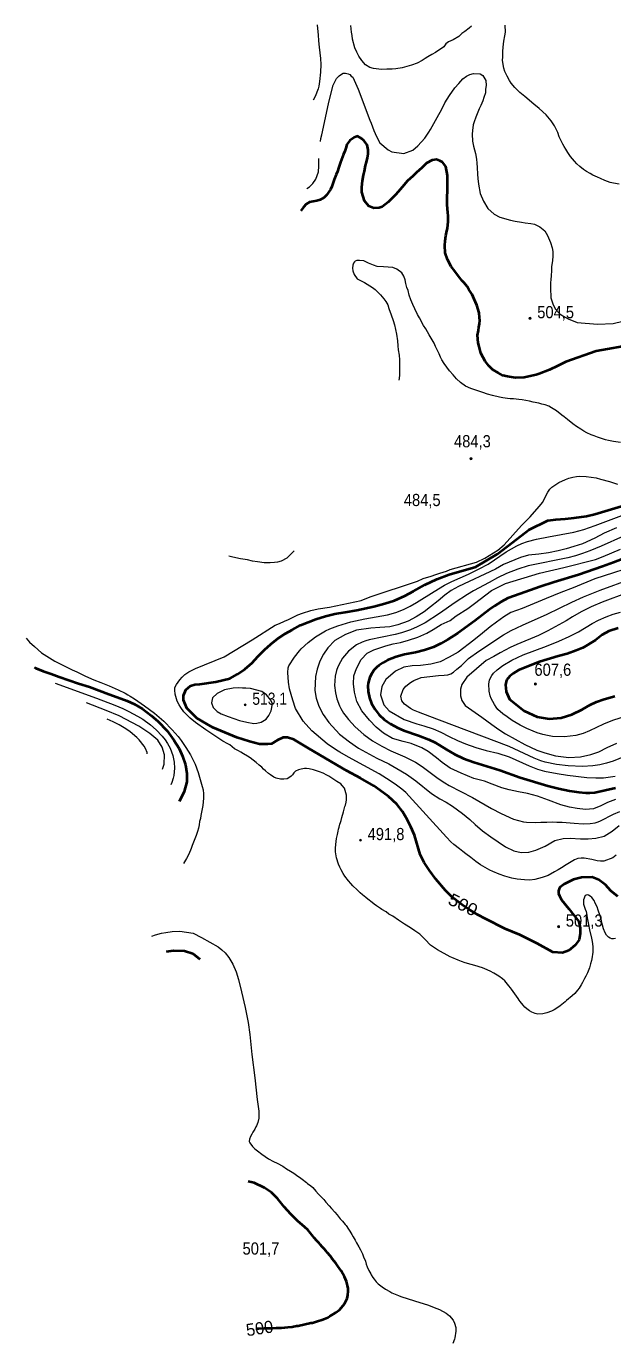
# Model space of a CAD drawing. Header units: metres. Extents: x 547833 to 556102, y 1844799 to 1850994.
# Drawn here: x 549056 to 549873, y 1847679 to 1849510 of the extents above; entities that cross this region are included whole.
import ezdxf
from ezdxf.enums import TextEntityAlignment as Align

# ---------------------------------------------------------------- set-up
doc = ezdxf.new("R2010")
doc.units = ezdxf.units.M
doc.header["$LTSCALE"] = 6.8
for name, color, linetype, lineweight in [('1', 7, 'Continuous', 25), ('2', 7, 'Continuous', 53), ('3', 7, 'Continuous', 25), ('5', 7, 'Continuous', 13)]:
    doc.layers.add(name, color=color, linetype=linetype, lineweight=lineweight)
doc.layers.add('4', color=7, linetype='Continuous')

msp = doc.modelspace()

# ---------------------------------------------------------------- hatches: boundary and pattern name
at = {"layer": '5'}
for points in [[(549757.97, 1849103.99, 1), (549754.97, 1849103.99, 1)], [(549675.69, 1848908.35, 1), (549672.69, 1848908.35, 1)], [(549765.43, 1848594.78, 1), (549762.43, 1848594.78, 1)], [(549361.51, 1848565.75, 1), (549358.51, 1848565.75, 1)], [(549521.96, 1848377.31, 1), (549518.96, 1848377.31, 1)], [(549797.66, 1848256.88, 1), (549794.66, 1848256.88, 1)]]:
    msp.add_hatch(color=256, dxfattribs=at).paths.add_polyline_path(points)

# ---------------------------------------------------------------- linework, layer by layer
at = {"layer": '1'}
for points in [[(549460.6, 1849507.28), (549461.54, 1849498.42), (549462.12, 1849490.09), (549463.18, 1849481.39), (549465.08, 1849465.68), (549465.26, 1849457.16), (549464.97, 1849446.73), (549463.69, 1849433.76), (549462.64, 1849427.23), (549461.83, 1849423.28), (549459.98, 1849418.65), (549457.75, 1849413.53), (549454.83, 1849407.51)], [(549460.11, 1849512.48), (549460.6, 1849507.28)], [(549675.15, 1849510.83), (549671.65, 1849507.99), (549665.8, 1849503.43), (549661.61, 1849500.36), (549657.29, 1849496.14), (549649.43, 1849491.62), (549643.1, 1849488.72), (549639.28, 1849486.12), (549636.64, 1849482.1), (549625.08, 1849474.14), (549619.86, 1849471.37), (549614.15, 1849467.98), (549610.46, 1849465.53), (549606.37, 1849462.9), (549599.26, 1849459.33), (549591.64, 1849456.42), (549584.92, 1849454.32), (549578.72, 1849452.57), (549569.9, 1849451.36), (549564.41, 1849450.83), (549557.01, 1849450.79), (549550.21, 1849450.53), (549546.18, 1849450.9), (549538.56, 1849451.54), (549533.51, 1849453.2), (549527.64, 1849457.04), (549522.21, 1849463.08), (549518.25, 1849468.72), (549515.41, 1849474.49), (549512.82, 1849480.59), (549509.39, 1849492.41), (549508.78, 1849497.46), (549508.16, 1849502.52), (549507.23, 1849511.37)], [(549825.61, 1849315.26), (549821.57, 1849319.19), (549818.32, 1849322.49), (549812.95, 1849329.24), (549808.99, 1849334.89), (549806.16, 1849339.38), (549804.16, 1849342.98), (549802.16, 1849346.59), (549798.97, 1849352.89), (549797.21, 1849356.8), (549794.94, 1849362.65), (549790.69, 1849371.82), (549785.69, 1849379.04), (549778.7, 1849387.3), (549769.09, 1849396.1), (549761.66, 1849402.18), (549749.01, 1849412.6), (549742.33, 1849418.34), (549735.4, 1849425.04), (549730.21, 1849431.39), (549727.8, 1849434.8), (549724.5, 1849440.94), (549721.4, 1849447.68), (549719.85, 1849452.2), (549718.28, 1849462.82), (549718.38, 1849467.82), (549718.46, 1849475.38), (549718.87, 1849481.4), (549720, 1849489.66), (549721.52, 1849497.1), (549722.47, 1849502.2), (549721.99, 1849511.97)], [(549880.58, 1849290.48), (549872.57, 1849291.92), (549867.88, 1849293.06), (549860.58, 1849295.74), (549854.56, 1849298.42), (549850.17, 1849300.59), (549843.99, 1849303.4), (549840.19, 1849305.36), (549834.98, 1849308.43), (549830.96, 1849311.07), (549825.61, 1849315.26)], [(549649.54, 1849025.06), (549644.46, 1849030.57), (549640.53, 1849035.93), (549637.04, 1849041.2), (549633.91, 1849045.94), (549632.03, 1849049.7), (549629.89, 1849054.42), (549624.94, 1849064.64), (549622.84, 1849069.09), (549620.14, 1849073.74), (549616.13, 1849080.94), (549611.58, 1849089.08), (549608.41, 1849094.1), (549602.72, 1849104.66), (549600.05, 1849109.03), (549595.94, 1849117.07), (549593.35, 1849123.17), (549590.41, 1849129.78), (549588.22, 1849136.07), (549586.88, 1849142.45), (549585.21, 1849146.81), (549583.81, 1849152.47), (549582.51, 1849157.3), (549580.71, 1849162.78), (549577.92, 1849166.99), (549571.28, 1849172.45), (549565.61, 1849174.61), (549552.64, 1849175.48), (549543.92, 1849176.13), (549538.43, 1849177.74), (549531.65, 1849180.81), (549525.03, 1849183.72), (549519.06, 1849184.21), (549515.66, 1849184.21), (549513.24, 1849183.4), (549512.11, 1849182.43), (549510.66, 1849180.65), (549509.69, 1849177.91), (549509.37, 1849173.87), (549509.85, 1849170.15), (549511.79, 1849164.82), (549515.69, 1849158.87), (549519.49, 1849156.91), (549526.02, 1849153.57), (549533.37, 1849149.34), (549537.39, 1849146.69), (549540.85, 1849143.98), (549545.32, 1849139.97), (549548.57, 1849136.66), (549553.22, 1849131.25), (549555.85, 1849127.15), (549558.39, 1849122.62), (549560.16, 1849117.43), (549563.18, 1849108.97), (549565.86, 1849101.03), (549567.73, 1849095), (549569.23, 1849088.49), (549570.61, 1849081.82), (549571.89, 1849072.44), (549572.46, 1849065.39), (549573.14, 1849059.78), (549574.31, 1849052.52), (549574.78, 1849046.31), (549574.91, 1849039.35), (549574.99, 1849031.67), (549574.93, 1849025.11), (549574.39, 1849020.21), (549574.06, 1849017.7)], [(549882.47, 1848931.19), (549872.49, 1848932.4), (549865.8, 1848933.58), (549861.39, 1848934.76), (549857.26, 1848935.96), (549850.43, 1848938.27), (549845.51, 1848940.09), (549841.62, 1848941.61), (549835.29, 1848944.54), (549831.17, 1848946.75), (549826.99, 1848949.51), (549821.27, 1848953.23), (549815.84, 1848956.99), (549808.56, 1848962.94), (549804, 1848966.51), (549800.82, 1848969.26), (549793.3, 1848974.89), (549786.48, 1848979.48), (549782.53, 1848981.56), (549777.33, 1848983.35), (549773.07, 1848984.4), (549768.66, 1848985.57), (549760.9, 1848987.33), (549755.49, 1848988.52), (549745.29, 1848990.42), (549740.94, 1848991.03), (549733.32, 1848991.67), (549728.89, 1848991.84), (549724.86, 1848992.21), (549718.48, 1848993.14), (549713.98, 1848993.88), (549704.15, 1848996.24), (549697.04, 1848998.51), (549690.81, 1849000.6), (549682.51, 1849003.3), (549673.89, 1849006.24), (549666.52, 1849009.47), (549659.64, 1849014.61), (549654.34, 1849019.52), (549649.54, 1849025.06)], [(549270.54, 1848561.89), (549268.27, 1848565.61), (549265.63, 1848571), (549262.79, 1848580.77), (549262.02, 1848586.37), (549262.39, 1848589.64), (549264.53, 1848594.22), (549268.95, 1848600.64), (549272.32, 1848604.45), (549275.89, 1848607.75), (549281.45, 1848611.54), (549291.15, 1848616.43), (549330.74, 1848632.34), (549369.86, 1848656.32), (549402.01, 1848676.69), (549407.69, 1848679.09), (549414.59, 1848682.07), (549420.44, 1848684.34), (549429.82, 1848689.18), (549433.45, 1848690.91), (549439.7, 1848693.37), (549451.34, 1848697.21), (549461.77, 1848699.19), (549477.42, 1848701.66), (549521.66, 1848710.96), (549534.17, 1848716.26), (549599.86, 1848738.02), (549607.84, 1848741.41), (549618.8, 1848745.02), (549625.48, 1848747.4), (549631.12, 1848749.08), (549640.01, 1848752.01), (549645.33, 1848753.94), (549682.02, 1848764.26), (549693.47, 1848770.11), (549711.48, 1848781.08), (549720.49, 1848788.39), (549744.67, 1848815.46), (549756.57, 1848827.37), (549769.33, 1848841.89), (549774.02, 1848847.86), (549777.72, 1848854.86), (549781.27, 1848861.99), (549784.07, 1848865.89), (549786.85, 1848868.79), (549796.62, 1848875.1), (549805.63, 1848879.47), (549810.39, 1848881.32), (549815.77, 1848882.69), (549820.91, 1848883.74), (549825.72, 1848884.04), (549834.46, 1848883.54), (549848.66, 1848881.56), (549854.38, 1848880.12), (549867.06, 1848876.53), (549878.15, 1848873.18)], [(549790.64, 1848333.22), (549781.63, 1848328.29), (549773.2, 1848325.18), (549763.25, 1848322.69), (549756.17, 1848321.67), (549748.93, 1848321.91), (549738.7, 1848323.07), (549730.99, 1848324.54), (549721.24, 1848327.04), (549713.38, 1848329.77), (549704.91, 1848333.55), (549700.5, 1848335.57), (549687.74, 1848342.99), (549680.95, 1848347.46), (549673.87, 1848353), (549667.32, 1848358.13), (549662.9, 1848361.6), (549658.47, 1848365.07), (549650.33, 1848371.45), (549646.36, 1848375.13), (549640.15, 1848381.42), (549583.65, 1848443.53), (549577.94, 1848448.39), (549568.84, 1848455.41), (549556.82, 1848463.36), (549546.5, 1848469.51), (549503.84, 1848492.85), (549491.66, 1848499.87), (549487.11, 1848502.61), (549474.03, 1848511.45), (549452.79, 1848529.43), (549440.74, 1848542.96), (549430.31, 1848560.62), (549426.5, 1848572.1), (549421.77, 1848588.19), (549420.29, 1848597.31), (549419.58, 1848610.53), (549419.93, 1848617.27), (549420.9, 1848620.01), (549428.52, 1848632.19), (549435.51, 1848641.01), (549437.85, 1848643.51), (549447.75, 1848652.62), (549458.12, 1848660.62), (549471.71, 1848668.63), (549477.89, 1848671.48), (549488.82, 1848675.8), (549506.91, 1848681.3), (549526.48, 1848685.39), (549557.98, 1848690.96), (549569.89, 1848694.26), (549580.44, 1848698.43), (549589.79, 1848703.02), (549598.54, 1848708.05), (549623.02, 1848723.56), (549637.6, 1848732.34), (549647.84, 1848737.3), (549670.77, 1848747.62), (549685.69, 1848754.86), (549698, 1848761.64), (549723.39, 1848778.6), (549737.91, 1848787.04), (549744.84, 1848790.21), (549753.11, 1848793.28), (549765.28, 1848796.36), (549782.16, 1848799.87), (549817.53, 1848806.33), (549831.48, 1848809.92), (549847.09, 1848815.34), (549887.95, 1848830.67)], [(549876.74, 1848811.97), (549859.47, 1848804.78), (549846.72, 1848798.01), (549829.54, 1848790.05), (549817.51, 1848785.98), (549806.78, 1848782.98), (549795.61, 1848780.32), (549782.25, 1848777.52), (549768.9, 1848775.64), (549754.49, 1848773.89), (549743.39, 1848770.72), (549719.62, 1848761.17), (549708.27, 1848754.7), (549656.77, 1848730.57), (549646.86, 1848725.06), (549638.11, 1848718.64), (549628.41, 1848710.42), (549618.08, 1848701.98), (549608.99, 1848695.13), (549597.84, 1848688.04), (549587.05, 1848682.29), (549572.57, 1848676.88), (549561.55, 1848674.1), (549547.56, 1848673.19), (549534.72, 1848672.54), (549515.11, 1848669.51), (549499.66, 1848663.46), (549485.01, 1848655.15), (549475.01, 1848645.06), (549469.17, 1848636.13), (549464.06, 1848626.63), (549460.31, 1848615.6), (549458.04, 1848605.28), (549457.01, 1848585.83), (549458.87, 1848574.83), (549462.7, 1848563.68), (549468.54, 1848552.12), (549476.27, 1848541.18), (549491.14, 1848525.1), (549505.13, 1848514.14), (549517.53, 1848505.59), (549543.37, 1848491.63), (549559.88, 1848483.59), (549571.22, 1848477.26), (549584.58, 1848469.36), (549597.5, 1848459.7), (549619.17, 1848442.49), (549630.78, 1848435.02), (549639.88, 1848429.99), (549639.88, 1848429.99), (549648.75, 1848424.67), (549662.5, 1848414.6), (549672.69, 1848405.91), (549680.06, 1848398.98), (549690.37, 1848390.44), (549701.96, 1848382.06), (549722.08, 1848367.92), (549734.13, 1848362.21), (549744.16, 1848360.16), (549754.58, 1848360.38), (549764.54, 1848363.29), (549777.3, 1848368.89), (549791.11, 1848376.7), (549802.38, 1848379.5), (549812.51, 1848379.95), (549826.46, 1848379.03), (549837.13, 1848379.28), (549847.85, 1848380.19), (549859.68, 1848382.8), (549870.68, 1848390.01), (549880.3, 1848397.84)], [(549886.69, 1848800.69), (549855.46, 1848786.61), (549839.74, 1848780.05), (549829.34, 1848776.28), (549819.74, 1848773.28), (549808.84, 1848770.5), (549753.91, 1848759.06), (549739.26, 1848754.55), (549723.68, 1848748.54), (549711.05, 1848742.43), (549699.58, 1848735.99), (549677.75, 1848724.4), (549669.23, 1848719.48), (549652.23, 1848708.18), (549630.69, 1848692.68), (549610.61, 1848680.06), (549599.6, 1848674.26), (549590.04, 1848670.13), (549577.8, 1848665.92), (549568.58, 1848663.44), (549532.48, 1848656.19), (549528.03, 1848654.95), (549522.97, 1848653.09), (549515.01, 1848649.29), (549504.04, 1848640.61), (549495.59, 1848630.56), (549492.5, 1848625.54), (549489.04, 1848618.56), (549487.18, 1848613.43), (549485.34, 1848605.45), (549484.7, 1848599.24), (549484.55, 1848592.53), (549485.56, 1848582.23), (549487.56, 1848573.86), (549491.25, 1848564.37), (549493.14, 1848560.68), (549497.01, 1848554.35), (549500.51, 1848549.26), (549503.76, 1848545.22), (549513.11, 1848535.06), (549525.24, 1848524.41), (549537.33, 1848515.67), (549550.11, 1848508.03), (549562.68, 1848501.76), (549582.41, 1848493.39), (549597.13, 1848485.83), (549606.51, 1848479.67), (549628.48, 1848463.23), (549637.69, 1848457.15), (549643.78, 1848453.63), (549676.61, 1848436.7), (549703, 1848421.37), (549716.42, 1848414.41), (549733.23, 1848406.75), (549740.22, 1848404.45), (549747.14, 1848402.83), (549751.3, 1848402.38), (549764.28, 1848401.94), (549771.64, 1848402.58), (549779.77, 1848402.38), (549787.64, 1848402.94), (549793.96, 1848402.44), (549801.04, 1848402.43)], [(549428.44, 1848779.99), (549417.82, 1848770.13), (549409.97, 1848765.62), (549405.27, 1848764.48), (549400.78, 1848763.93), (549395.01, 1848763.37), (549386.46, 1848763.47), (549377.05, 1848764.75), (549370.36, 1848765.93), (549363.47, 1848767.52), (549353.59, 1848769.16), (549347.18, 1848770.38), (549341.17, 1848771.78), (549337.45, 1848772.62)], [(549875.41, 1848433.79), (549864.29, 1848429.7), (549855.04, 1848425.31), (549844.72, 1848421.06), (549833.74, 1848420.12), (549822.22, 1848421.46), (549811.41, 1848423.41), (549799.27, 1848426.64), (549782.17, 1848433.05), (549766.64, 1848438.47), (549752.97, 1848442.42), (549740.33, 1848444.41), (549727.19, 1848447.25), (549717.06, 1848450.07), (549703.64, 1848455.23), (549693.07, 1848459.56), (549678.37, 1848463.38), (549660.56, 1848470.36), (549645.32, 1848477.65), (549634.04, 1848485.54), (549626.19, 1848492.16), (549614.86, 1848500.58), (549605.73, 1848505.86), (549591.02, 1848512.04), (549579.89, 1848514.47), (549564.84, 1848519.04), (549552.75, 1848526.19), (549542.3, 1848534.84), (549532.93, 1848544.27), (549522.35, 1848557.22), (549515.52, 1848570.49), (549512.24, 1848583.53), (549510.72, 1848594.97), (549511.21, 1848605.99), (549511.21, 1848605.99), (549514.77, 1848616.47), (549521.37, 1848628.76), (549529.8, 1848637.75), (549539.03, 1848642.39), (549555.83, 1848648.09), (549566.11, 1848650.51), (549576.42, 1848652.67), (549587.55, 1848655.59), (549600.1, 1848659.73), (549612.72, 1848665.44), (549621.77, 1848670.45), (549632.81, 1848677.4), (549645.4, 1848683.37), (549653.66, 1848689.46), (549670.01, 1848699.93), (549679.07, 1848707.04), (549702.96, 1848724.97), (549722.31, 1848734.84), (549769.42, 1848749.1), (549803.38, 1848756.77), (549847.34, 1848768.2), (549858.09, 1848772.11), (549870.11, 1848777.36), (549882.54, 1848782.52)], [(549886.75, 1848754.32), (549872.72, 1848749.48), (549846.55, 1848741.34), (549816.49, 1848728.82), (549799.27, 1848722.29), (549778.74, 1848713.92), (549745.34, 1848699.81), (549729.94, 1848694.42), (549720.1, 1848688.4), (549709.65, 1848680.99), (549700.81, 1848674.17), (549690.26, 1848665.45), (549678.36, 1848655.92), (549656.38, 1848639.15), (549643.95, 1848631.9), (549631.24, 1848625.79), (549618.37, 1848622.13), (549603.93, 1848620.64), (549592.38, 1848620.15), (549580.97, 1848618.38), (549569.16, 1848612.5), (549555.82, 1848600.83), (549550.05, 1848591.39), (549548.49, 1848579.58), (549553.06, 1848565.52), (549560.3, 1848557.52), (549581.38, 1848545.2), (549598.7, 1848539.08), (549608.83, 1848536.26), (549621.58, 1848532.33), (549632.47, 1848527.52), (549643.78, 1848521.45)], [(549685.41, 1848640.25), (549686.15, 1848640.81), (549708.95, 1848656.4), (549719.52, 1848663.11), (549730.02, 1848669.11), (549745.93, 1848676.75), (549780.34, 1848692.06), (549814.83, 1848708.84), (549830.77, 1848716.03), (549854, 1848725.29), (549896.96, 1848741.02)], [(549891.55, 1848721.46), (549856.82, 1848708.63), (549841.54, 1848702.2), (549827.39, 1848695.13), (549815.55, 1848688.34), (549806.82, 1848682.84), (549806.82, 1848682.84), (549781.12, 1848668.76), (549768.19, 1848662.36), (549738.01, 1848649.69), (549728.72, 1848645.56)], [(549892.84, 1848550.78), (549871.37, 1848543.91), (549858.45, 1848538.75), (549839.38, 1848529.53), (549830.46, 1848525.99), (549820.04, 1848523.19), (549804.51, 1848521.31), (549787.59, 1848521.71), (549780.71, 1848522.81), (549774.08, 1848524.35), (549766.23, 1848526.79), (549761.02, 1848528.86), (549752.02, 1848532.9), (549742.84, 1848537.57), (549731.62, 1848544.09), (549724.52, 1848548.79), (549718.68, 1848553.2), (549711.82, 1848559.45), (549709.15, 1848562.36), (549706.86, 1848566.03), (549702.36, 1848574.49), (549700.77, 1848578.15), (549699.51, 1848584.7), (549699.21, 1848594.9), (549700.1, 1848600.16), (549701.42, 1848603.44), (549703.06, 1848606.41), (549705.69, 1848609.97), (549710.57, 1848614.37), (549718.59, 1848620.3), (549731.19, 1848627.94), (549747.08, 1848635.13), (549779.27, 1848647.47), (549796.73, 1848654.55), (549811.04, 1848661), (549823.85, 1848667.58), (549842.79, 1848678.95), (549851.87, 1848683.76), (549862.35, 1848688.3), (549872.09, 1848691.76), (549882.17, 1848694.96)], [(549055.55, 1848658.58), (549060.03, 1848653.08), (549066.77, 1848646.78), (549076.78, 1848638.17), (549095.41, 1848626.62), (549108.43, 1848620.23), (549115.75, 1848616.28), (549119.51, 1848614.6), (549125.72, 1848611.51), (549137.68, 1848605.7), (549149.4, 1848600.58), (549159.08, 1848597.05), (549170.62, 1848592.33), (549183.41, 1848586.63), (549193.08, 1848582.1), (549196.63, 1848579.83), (549200.26, 1848577.57), (549205.95, 1848574.06), (549220.01, 1848564.52), (549233.77, 1848554.11), (549246.78, 1848542.81), (549258.56, 1848531.03), (549266.82, 1848521.42), (549270.93, 1848516.08), (549277.61, 1848506.49), (549283.81, 1848496.21), (549290.26, 1848483.31), (549294.81, 1848471.59), (549296.73, 1848464.82), (549300.33, 1848452.22), (549301.51, 1848447.24), (549302.19, 1848441.62), (549302.03, 1848435.91), (549301.68, 1848430.6), (549301.01, 1848425.53), (549299.71, 1848418.68), (549298.6, 1848411.43), (549297.79, 1848407.49), (549296.74, 1848403.23), (549295.89, 1848398.57), (549295.03, 1848393.91), (549293.57, 1848389.47), (549291.82, 1848383.99), (549289.15, 1848376.68), (549286.41, 1848369.95), (549284.92, 1848365.78), (549281.75, 1848357.85), (549278.51, 1848351.76), (549274.07, 1848344.84)], [(549888.05, 1848493.57), (549872.13, 1848487.27), (549862.77, 1848484.29), (549853.4, 1848482.27), (549843.92, 1848480.84), (549829.49, 1848480.07), (549809.61, 1848480.75), (549793.3, 1848482.73), (549777.61, 1848486.09), (549771.3, 1848487.96), (549762.02, 1848491.43), (549727.38, 1848507.53), (549630.27, 1848544.57), (549607.11, 1848553.29), (549601.39, 1848555.48), (549594.16, 1848558.28), (549589.89, 1848560.49), (549581.79, 1848566.55), (549578.16, 1848571.4), (549576.44, 1848577.6), (549579.93, 1848587.15), (549583.39, 1848591.58), (549589.98, 1848596.7), (549594.76, 1848599.52), (549604.98, 1848603.81), (549616.97, 1848605.26), (549629.01, 1848606.4), (549636.8, 1848606.87), (549641.99, 1848607.66), (549646.02, 1848608.79), (549649.89, 1848611.18), (549654.66, 1848615.45), (549660.93, 1848620.53), (549666.91, 1848626.7), (549670.98, 1848630.08), (549685.41, 1848640.25)], [(549728.72, 1848645.56), (549714.75, 1848638.12), (549705.95, 1848633.13), (549695.42, 1848627.42), (549668.63, 1848604.36), (549661.69, 1848594.13), (549659.5, 1848587.55), (549659.87, 1848578.41), (549661.33, 1848571.83), (549666.07, 1848564.89), (549689.21, 1848548.48), (549703.11, 1848538.28), (549712.94, 1848531.52), (549722.31, 1848525.34), (549749.05, 1848510.45), (549765.78, 1848502.69), (549777.1, 1848498.71), (549791.94, 1848494.77), (549810.62, 1848492.47), (549826.44, 1848493.35), (549841.2, 1848496.44), (549852.21, 1848500.39), (549863.66, 1848506.09), (549877.36, 1848512.58)], [(549095.71, 1848595.79), (549153.25, 1848575.07), (549178.5, 1848565.44), (549189.68, 1848560.66), (549198.23, 1848556.59), (549210.24, 1848550.07), (549217.53, 1848545.56), (549228.13, 1848537.89), (549236.28, 1848530.77), (549244.6, 1848522.04), (549248.61, 1848516.94), (549251.91, 1848512.11), (549255.65, 1848505.35), (549259.26, 1848495.29), (549261.06, 1848485.74), (549261.68, 1848477.31), (549260.76, 1848467.46), (549259.97, 1848463.75), (549258.08, 1848457.77), (549256.51, 1848454.24)], [(549238.31, 1848516.46), (549227.62, 1848526), (549212.18, 1848536), (549184.87, 1848550.18), (549166.82, 1848558.04), (549139.31, 1848568.53)], [(549647.49, 1848213.76), (549645.35, 1848214.93), (549627.52, 1848224.64), (549617.89, 1848231.31), (549610.71, 1848238.77), (549603.11, 1848246.24), (549596.25, 1848251.11), (549590.22, 1848255.07), (549581.74, 1848260.45), (549576.17, 1848264.04), (549573.53, 1848265.86), (549565.45, 1848271.43), (549559.96, 1848274.46), (549556.03, 1848277.54), (549550.34, 1848280.98), (549548.49, 1848282.18), (549542.89, 1848286.06), (549539.78, 1848288.24), (549536.67, 1848290.43), (549530.53, 1848295.23), (549527.82, 1848297.61), (549523.38, 1848301.34), (549520.24, 1848303.81), (549515.89, 1848307.98), (549510.05, 1848313.82), (549507.24, 1848317.03), (549503.68, 1848320.59), (549498.77, 1848326.97), (549496.33, 1848330.66), (549493.41, 1848336), (549491.65, 1848339.91), (549489.73, 1848343.95), (549487.36, 1848352.92), (549485.81, 1848360.99), (549485.64, 1848365.95), (549486.27, 1848371.29), (549487.28, 1848379.39), (549488.56, 1848385.24), (549489.13, 1848387.59), (549489.46, 1848389.62), (549490.08, 1848392.68), (549491.05, 1848395.22), (549491.95, 1848399.6), (549492.8, 1848401.98), (549493.73, 1848404.8), (549494.69, 1848408.62), (549497.11, 1848416.89), (549498.94, 1848424.08), (549499.54, 1848426.15), (549500.5, 1848429.97), (549501.09, 1848433.32), (549501.14, 1848437.59), (549501.12, 1848440.15), (549498.4, 1848449.65), (549495.08, 1848453.51), (549492.97, 1848455.68), (549487.84, 1848459.18), (549483.66, 1848461.95), (549476.28, 1848466.46), (549473.87, 1848467.59), (549468.37, 1848470.63), (549463.58, 1848472.61), (549455.31, 1848475.02), (549448.99, 1848476.68), (549445.52, 1848477.11), (549442.84, 1848476.92), (549440.43, 1848476.78), (549437.94, 1848476.19), (549434.21, 1848475.31), (549430.04, 1848473.24), (549427.88, 1848471.12), (549425.78, 1848468.45), (549423.9, 1848466.37), (549420.77, 1848464), (549418.35, 1848462.85), (549413.89, 1848462.02), (549409.06, 1848462), (549403.01, 1848463.69), (549399.85, 1848465.16), (549395.51, 1848468.05), (549392.68, 1848470.26), (549388.39, 1848473.87), (549385.72, 1848475.97), (549383.1, 1848478.78), (549379.64, 1848481.49), (549375.2, 1848485.23), (549367.14, 1848491.79), (549363.27, 1848494.31), (549357.75, 1848497.63), (549354.07, 1848499.75), (549350.56, 1848501.74), (549345.22, 1848504.65), (549338.64, 1848509.83), (549335.85, 1848511.57), (549329.12, 1848515.24), (549305.11, 1848530.69), (549291.18, 1848540.93), (549283.52, 1848547.21), (549278.81, 1848551.74), (549274.91, 1848556.04), (549270.54, 1848561.89)], [(549223.85, 1848497.39), (549223.48, 1848499.36), (549221.35, 1848504.73), (549219.55, 1848507.96), (549212.47, 1848517.13), (549209.54, 1848520.16), (549200.19, 1848528.21), (549193.85, 1848532.42), (549184.68, 1848537.71), (549176.46, 1848541.9), (549167.99, 1848545.64)], [(549244.85, 1848476.1), (549247.18, 1848483.21), (549247.82, 1848496.21), (549244.56, 1848506.91), (549238.31, 1848516.46)], [(549643.78, 1848521.45), (549655.4, 1848516.07), (549666.55, 1848511.29), (549681, 1848506.26), (549695.47, 1848502.14), (549711.85, 1848498.39), (549727.58, 1848493.51), (549727.58, 1848493.51), (549755.39, 1848480.57), (549766.88, 1848476.22), (549776.5, 1848473.34), (549794.28, 1848469.89), (549808.75, 1848467.86), (549835.63, 1848464.73), (549848, 1848463.88), (549858.79, 1848464.28), (549874.85, 1848466.36)], [(549801.04, 1848402.43), (549818.02, 1848400.77), (549830.3, 1848400.02), (549840.33, 1848400.37), (549847.06, 1848401.63), (549851.39, 1848402.88), (549854.7, 1848404.22), (549872.4, 1848413.28), (549881.56, 1848417.04)], [(549876.11, 1848356.26), (549871.44, 1848352.49), (549858.98, 1848348.25), (549854.34, 1848348.17), (549849.67, 1848348.4), (549842.38, 1848350.4), (549831.75, 1848352.15), (549827.43, 1848352.11), (549823.15, 1848351.75), (549818.12, 1848349.69), (549806.77, 1848342.87), (549800.21, 1848338.87), (549795.74, 1848336.09), (549790.64, 1848333.22)], [(549875.44, 1848240.59), (549872.54, 1848239.81), (549870.1, 1848239.94), (549867.72, 1848240.79), (549865.55, 1848242.24), (549862.78, 1848245.17), (549861, 1848248.09), (549858.88, 1848253.81), (549857.43, 1848258.76), (549855.17, 1848269.16), (549854.26, 1848271.9), (549851.44, 1848279.96), (549849.73, 1848284.59), (549847.28, 1848289.56), (549845.68, 1848293.35), (549842.33, 1848297.5), (549840.09, 1848299.51), (549837.8, 1848300.8), (549835.77, 1848301.12), (549833.03, 1848300.22), (549830.63, 1848294.23), (549830.62, 1848291.95), (549830.94, 1848288.15), (549831.68, 1848285.53), (549833.19, 1848281.3), (549834.32, 1848277.88), (549835.37, 1848272.74), (549836.09, 1848269.12), (549837.62, 1848260.06), (549839.1, 1848252.55), (549841.97, 1848240.65), (549842.65, 1848238.6), (549843.14, 1848233.39), (549843.91, 1848228.22), (549843.88, 1848221.38), (549842.57, 1848212.25), (549842.16, 1848209.78), (549840.58, 1848205.18), (549839.11, 1848199.73), (549836.4, 1848192.71), (549834.27, 1848188.04), (549832.4, 1848184.68), (549829.64, 1848179.22), (549827.61, 1848175.98), (549824.64, 1848171.21), (549822.26, 1848168.5), (549818.68, 1848163.94), (549814.97, 1848160.49), (549807.24, 1848153.86), (549805.44, 1848152.22), (549798.57, 1848146.69), (549795.16, 1848144.28), (549790.01, 1848140.95), (549786.22, 1848139.35), (549779.69, 1848136.85), (549774.43, 1848135.64), (549767.22, 1848135.19), (549763.56, 1848136.03), (549758.92, 1848137.89), (549755.88, 1848139.51), (549751.98, 1848142.31), (549749.27, 1848144.69), (549746.77, 1848147.66), (549742.76, 1848152.58), (549741.4, 1848154.41), (549739.81, 1848156.92), (549730.56, 1848169.75), (549729.17, 1848171.86), (549726.99, 1848174.58), (549721.58, 1848181.61), (549718.12, 1848184.33), (549713.12, 1848187.99), (549706.05, 1848192.26), (549701.18, 1848194.8), (549693.5, 1848198.28), (549690.49, 1848199.62), (549679.4, 1848202.97), (549674.4, 1848204.36), (549666.16, 1848206.49), (549661.12, 1848208.16), (549656.48, 1848210.01), (549647.49, 1848213.76)], [(549230.01, 1848243.4), (549235.2, 1848245.28), (549243.61, 1848247.58), (549249.59, 1848248.73), (549258.66, 1848250.26), (549268.98, 1848250.8), (549287.68, 1848247.64), (549299.29, 1848241.99), (549322.71, 1848228.55), (549327.63, 1848224.64), (549332.09, 1848220.54), (549337.32, 1848213.94), (549342.74, 1848204.66), (549347.33, 1848193.81), (549350.74, 1848183.24), (549355.13, 1848165.93), (549360, 1848144.32), (549364.14, 1848123.37), (549366.64, 1848106.6), (549369.52, 1848078.87), (549373.45, 1848046.44), (549376.61, 1848016.27), (549379.07, 1848000)], [(549379.07, 1848000), (549379.26, 1847998.16), (549379.19, 1847996.63), (549379.06, 1847993.58), (549378.95, 1847990.27), (549377.65, 1847984.29), (549375.7, 1847979.49), (549374.99, 1847978.01), (549373.33, 1847975.02), (549370.82, 1847970.66), (549369.26, 1847967.81), (549367.49, 1847964.69), (549366.03, 1847961.09), (549365.78, 1847957.89), (549366.38, 1847956.06), (549370.05, 1847950.93), (549373.36, 1847947.66), (549377.03, 1847944.56), (549383.3, 1847939.88), (549387.75, 1847936.62), (549392.52, 1847933.78), (549399.7, 1847929.96), (549404.56, 1847927.51), (549412.3, 1847923.26), (549417.77, 1847919.87), (549423.11, 1847916.59), (549427.64, 1847913.72), (549431.67, 1847910.79), (549437.49, 1847906.68), (549439.17, 1847905.36), (549445.58, 1847900.57), (549446.98, 1847899.47), (549451.46, 1847895.96), (549454.04, 1847893.49), (549458.56, 1847888.59), (549462.21, 1847884.6), (549466.42, 1847880.17), (549469.63, 1847876.76), (549472.44, 1847873.43), (549477.13, 1847868.17), (549480.22, 1847864.62)], [(549480.22, 1847864.62), (549484.94, 1847859.11), (549488.03, 1847855.56), (549492.37, 1847850.13), (549495.29, 1847846.94), (549499.17, 1847842.09), (549500.49, 1847840.61), (549503.87, 1847835.7), (549505.6, 1847832.99), (549508.56, 1847828.41), (549510.48, 1847825.1), (549513.09, 1847820.35), (549515.18, 1847816.67), (549518.29, 1847810.85), (549520.67, 1847806.95), (549523.39, 1847801.2), (549524.87, 1847797.33), (549527.27, 1847791.16), (549528.64, 1847787.15), (549529.99, 1847783.38), (549532.29, 1847777.96), (549534.76, 1847773.32), (549535.41, 1847772.13), (549537.61, 1847768.6), (549539.33, 1847765.9), (549542.56, 1847762.24), (549545.28, 1847759.65), (549550.46, 1847755.59), (549555.55, 1847752.29), (549561.31, 1847748.68), (549564.02, 1847747.23), (549573.25, 1847743.16), (549576.46, 1847741.78), (549595.8, 1847735.89), (549615.06, 1847729.62), (549623, 1847726.78), (549630.34, 1847723.74), (549639.58, 1847718.53), (549644.34, 1847714.8), (549649.35, 1847709.08), (549651.53, 1847704.66), (549653.26, 1847698.78), (549653.25, 1847693.59), (549651.96, 1847684.44), (549651.31, 1847682.46), (549649.12, 1847676.49)]]:
    msp.add_lwpolyline(points, dxfattribs=at)
msp.add_lwpolyline([(549367.29, 1848588.31), (549360.83, 1848588.81), (549356.24, 1848589.1), (549351.24, 1848589.21), (549343.56, 1848589.13), (549331.35, 1848586.51), (549327.72, 1848584.79), (549321.29, 1848581.44), (549314.76, 1848575.38), (549313.18, 1848568.5), (549315.52, 1848562.09), (549320.89, 1848556.62), (549326.85, 1848553.22), (549336.41, 1848549.54), (549352.32, 1848543.92), (549362.27, 1848541.72), (549372.19, 1848539.79), (549376.28, 1848540.14), (549382.22, 1848541.58), (549389.11, 1848545.83), (549393.21, 1848550.74), (549396.27, 1848557.23), (549398.03, 1848567.12), (549395.91, 1848572.33), (549389.94, 1848579.67), (549383.4, 1848584.11)], close=True, dxfattribs=at)
at = {"layer": '2'}
msp.add_line((549375.01, 1847697.15), (549378.9, 1847697.52), dxfattribs=at)
for points in [[(549530.27, 1849327.42), (549531.38, 1849332.87), (549531.36, 1849338.35), (549529.88, 1849345.26), (549525.26, 1849351.47), (549522.15, 1849354.47), (549516.29, 1849357.63), (549511.68, 1849355.78), (549505.75, 1849351.51), (549501.74, 1849346.03), (549500.14, 1849340.68), (549498.83, 1849336.82), (549496.93, 1849332.56), (549495.45, 1849328.83), (549492.81, 1849321.42), (549490.58, 1849314.54), (549488.59, 1849308.34), (549486.87, 1849303.94), (549483.97, 1849297.3), (549482.71, 1849293.12), (549480.5, 1849287.37), (549478.88, 1849283.47), (549473.42, 1849275.39), (549469.81, 1849271.89), (549464.37, 1849268.97), (549459.72, 1849267.44), (549454.49, 1849266.65), (549449.63, 1849265.57), (549444.82, 1849262.73), (549441.43, 1849258.78), (549437.67, 1849253.64)], [(549642.45, 1849238.38), (549642.4, 1849246.76), (549641.86, 1849251.2), (549641.36, 1849261.94), (549641.31, 1849270.32), (549641.78, 1849283.75), (549641.76, 1849289.22), (549641.59, 1849298.55), (549641.41, 1849302.72), (549639.09, 1849315.17), (549634.65, 1849321.24), (549631.16, 1849323.39), (549626.13, 1849325.04), (549620.45, 1849324.03), (549612.58, 1849319.85), (549605.93, 1849313.56), (549598.54, 1849306.7), (549593.18, 1849301.7), (549586.08, 1849295.19), (549578.57, 1849286.71), (549573.09, 1849280.08), (549569.1, 1849275.73), (549563.92, 1849270.59), (549558.89, 1849265.62), (549550.47, 1849259.28), (549546.32, 1849257.65), (549538.94, 1849257.4), (549531.98, 1849260.26), (549525.97, 1849267.27), (549522.52, 1849279.74), (549522.35, 1849286.49), (549523.21, 1849295.3), (549524.65, 1849303.37), (549525.9, 1849309), (549527.38, 1849316.75), (549529.06, 1849321.47), (549530.27, 1849327.42)], [(549900.78, 1849067.55), (549848.49, 1849058.16), (549806.03, 1849043.26), (549794.95, 1849037.57), (549783.39, 1849031.97), (549769.06, 1849026.53), (549765.05, 1849025.07), (549748.27, 1849021.26), (549736.36, 1849021.11), (549724.86, 1849022.93), (549718.55, 1849024.42), (549712.01, 1849027.82), (549704.33, 1849032.69), (549699.05, 1849037.69), (549693.9, 1849044.31), (549691.06, 1849049.13), (549687.88, 1849055.35), (549685.46, 1849064.72), (549684.38, 1849069.59), (549683.57, 1849080.29), (549684.52, 1849087.01), (549685.39, 1849091.79), (549686.12, 1849096.39), (549686.54, 1849100.95), (549686.35, 1849105.12), (549685.76, 1849111.33), (549682.5, 1849122.22), (549680.73, 1849126.19), (549678.56, 1849130.77), (549675.89, 1849136.89), (549671.15, 1849144.05), (549669.06, 1849147.98), (549664.69, 1849153.42), (549661.73, 1849156.6), (549658.86, 1849160.28), (549655.64, 1849164.24), (549651.77, 1849169.57), (549646.93, 1849176.24), (549641.61, 1849185.58), (549638.55, 1849194.88), (549637.77, 1849205.26), (549638.13, 1849211.59), (549639.5, 1849218.85), (549640.1, 1849223.27), (549641.45, 1849229.4), (549642.45, 1849238.38)], [(549585.51, 1848406.06), (549578.96, 1848417.01), (549571.18, 1848427.29), (549559.57, 1848438.02), (549547.37, 1848447.11), (549539.09, 1848452.89), (549520.55, 1848463.7), (549501.45, 1848473.78), (549448.65, 1848504.95), (549427.91, 1848517.6), (549418.81, 1848520.13), (549412.74, 1848520.13), (549405.16, 1848516.59), (549396.56, 1848511.53), (549391.5, 1848511.02), (549379.87, 1848511.02), (549366.22, 1848514.57), (549348.52, 1848520.13), (549315.17, 1848534.04), (549306.07, 1848539.08), (549292.68, 1848547.24), (549279.08, 1848560.95), (549274.27, 1848572.14), (549274.46, 1848578.7), (549277.54, 1848586.42), (549283.89, 1848592.21), (549290.05, 1848593.95), (549296.98, 1848594.72), (549319.19, 1848597.71), (549338.57, 1848602.54), (549349.62, 1848608.32), (549359.45, 1848615.52), (549369.63, 1848624.07), (549377.7, 1848632.88), (549387.02, 1848642.1), (549395.59, 1848650.06), (549405.29, 1848658.29), (549416.07, 1848665.21), (549425.23, 1848670.37), (549437.24, 1848676.79), (549458.42, 1848685.1), (549471.63, 1848689.19), (549484.82, 1848692.35), (549499.17, 1848694.62), (549515.4, 1848697.5), (549539.04, 1848702.72), (549554.23, 1848706.66), (549567.92, 1848711.06), (549582.02, 1848717.47), (549594.4, 1848724.07), (549610.03, 1848733.01), (549626.69, 1848740.91), (549643.94, 1848747.18), (549680.89, 1848757.98), (549710.71, 1848775.43), (549738.55, 1848796.86), (549754.96, 1848809.33), (549781.16, 1848822.19), (549792.19, 1848823.79), (549805.52, 1848824.75), (549818.04, 1848825.88), (549834.96, 1848828.46), (549846.63, 1848831.18), (549883.93, 1848842.24)], [(549884.87, 1848768.74), (549872.5, 1848763.7), (549857.22, 1848758.18), (549823.75, 1848746.85), (549790, 1848736.55), (549770.11, 1848729.97), (549742.78, 1848720.48), (549725.78, 1848714.04), (549716.32, 1848709.28), (549707.48, 1848703.73)], [(549707.48, 1848703.73), (549699.87, 1848698.31), (549679.51, 1848682.65), (549655.88, 1848665.58), (549642.24, 1848656.82), (549632.34, 1848651.23), (549621.93, 1848646.21), (549609.6, 1848641.88), (549596.87, 1848638.82), (549581.64, 1848635.84), (549570.37, 1848632.78), (549558.02, 1848627.77), (549551.78, 1848624.39), (549546.16, 1848620.51), (549543.11, 1848617.96), (549539.73, 1848614.34), (549536.26, 1848609.5), (549533.64, 1848604.4), (549532.52, 1848601.15), (549531.32, 1848595.72), (549530.96, 1848592.35), (549531.28, 1848584.21), (549533.03, 1848575.49), (549536.03, 1848567.61), (549538.48, 1848562.71), (549540.79, 1848559.05), (549546.63, 1848551.57), (549553.29, 1848545.5), (549558, 1848541.92), (549562.24, 1848539.17), (549572.52, 1848533.54), (549580.84, 1848530.05), (549601.46, 1848523.21), (549615.56, 1848517.67), (549624.45, 1848513.22), (549640.14, 1848503.41), (549651.36, 1848496.93), (549664, 1848491.08), (549678.28, 1848485.75), (549714.51, 1848474.62), (549742.74, 1848464.51), (549781.19, 1848453.04), (549795.96, 1848449.08), (549811.45, 1848445.87), (549824.25, 1848443.98), (549833.86, 1848443.03), (549839.7, 1848443.07), (549846.43, 1848443.77), (549875.33, 1848450.34)], [(549879.08, 1848672.56), (549866.3, 1848668.14), (549856.96, 1848663.35), (549847.57, 1848655.81), (549829.93, 1848645.19), (549820.61, 1848641.31), (549808.09, 1848636.92), (549795.56, 1848633.7), (549769.51, 1848625.71), (549740.2, 1848613.86), (549732.9, 1848609.48), (549728.15, 1848605.82), (549723.77, 1848599.97), (549722.31, 1848593.76), (549723.04, 1848584.26), (549727.79, 1848573.66), (549748.05, 1848557.32), (549766.31, 1848548.83), (549782.97, 1848546.02), (549799.98, 1848547.83), (549814.74, 1848552.1), (549828.86, 1848559.43), (549839.98, 1848565.61), (549849.13, 1848569.85), (549859.4, 1848573.45), (549874.52, 1848577.89)], [(549066.93, 1848618.07), (549068.68, 1848617), (549078.89, 1848612.49), (549090.03, 1848608.89), (549101.23, 1848604.76), (549128.2, 1848595.51), (549143.28, 1848590.68), (549170.34, 1848580.65), (549182.06, 1848576.59), (549196.02, 1848571.24), (549206.11, 1848566.59), (549217.08, 1848560.09), (549229.43, 1848550.89), (549238.75, 1848542.88), (549251.48, 1848529.42), (549260.75, 1848516.58), (549268.05, 1848504.8), (549272.99, 1848494.18), (549277.07, 1848482.14), (549279.05, 1848470.11), (549278.91, 1848458.35), (549275.15, 1848445.23), (549271.04, 1848436.11), (549268.27, 1848430.96)], [(549861.28, 1848315.02), (549852.33, 1848322.02), (549842.88, 1848325.71), (549827.91, 1848325.33), (549816.9, 1848322.55), (549804.04, 1848316.09), (549798.33, 1848311.76), (549796.95, 1848309.4), (549795.97, 1848306.64), (549796.17, 1848303.1), (549797.35, 1848299.56), (549800.1, 1848294.24), (549810.64, 1848281.59), (549824.31, 1848263.93), (549826.05, 1848254.71), (549826.05, 1848247.23), (549824.81, 1848238.5), (549819.34, 1848231.27), (549810.39, 1848223.55), (549801.69, 1848220.56), (549788.27, 1848221.3), (549766.39, 1848233.52), (549742.21, 1848245.35), (549721.97, 1848253.98), (549694.33, 1848267.73), (549683.71, 1848273.48), (549670.89, 1848281.2), (549661.93, 1848287.29), (549647.5, 1848298.59), (549638.6, 1848307.43), (549625.33, 1848323.18), (549616.56, 1848335.17), (549609.24, 1848346.02), (549603.58, 1848357.21), (549595.46, 1848384.29), (549590.42, 1848395.69), (549585.51, 1848406.06)], [(549878.78, 1848298.98), (549868.8, 1848306.79), (549861.28, 1848315.02)], [(549250.65, 1848222.48), (549260.15, 1848223.72), (549260.15, 1848223.72), (549275.5, 1848223.11), (549287.04, 1848219.42), (549296.83, 1848211.37)], [(549378.9, 1847697.52), (549386.45, 1847697.93), (549391.29, 1847697.76), (549398.48, 1847698), (549403.28, 1847698.07), (549410.48, 1847698.31), (549415.36, 1847698.78), (549419.49, 1847699.15), (549425.49, 1847699.88), (549431.7, 1847700.89), (549433.8, 1847701.27), (549451.32, 1847705.17), (549453.57, 1847705.45), (549456.39, 1847706.17), (549460.79, 1847707.46), (549466.64, 1847709.44), (549470.51, 1847710.92), (549474.96, 1847712.86), (549477.91, 1847714.61), (549482.67, 1847717.21), (549486.17, 1847719.67), (549491.16, 1847723.44), (549494.32, 1847726.61), (549498.38, 1847731.79), (549499.3, 1847733.55), (549501.77, 1847739.29), (549502.86, 1847743.86), (549503.45, 1847749.51), (549503.24, 1847753.28), (549502.51, 1847757.24), (549500.92, 1847763.01), (549498.27, 1847769.15), (549496.09, 1847773.57), (549493.55, 1847777.82), (549489.2, 1847784.38), (549486.19, 1847788.33), (549481.3, 1847794.19), (549478.57, 1847797.91), (549474.12, 1847803.2), (549472.91, 1847804.83), (549469.37, 1847808.96), (549467.07, 1847811.21), (549464.29, 1847814.3), (549462.8, 1847816.14), (549461.06, 1847817.96), (549459.88, 1847819.33), (549458.11, 1847821.4), (549457.38, 1847822.2), (549456.51, 1847823.1), (549447.2, 1847834.88), (549442.95, 1847838.41), (549432.87, 1847847.23), (549423.53, 1847856.41), (549414.44, 1847866.79), (549405.19, 1847878.46), (549396.61, 1847886.82), (549386.81, 1847893.33), (549372.54, 1847900.08), (549364.04, 1847901.98)]]:
    msp.add_lwpolyline(points, dxfattribs=at)
at = {"layer": '3'}
for points in [[(549464.85, 1849350.3), (549465.37, 1849354.41), (549466.52, 1849359.55), (549467.46, 1849363.69), (549476.67, 1849404.85), (549482.32, 1849428.69), (549487.17, 1849437.59), (549490.8, 1849441.63), (549494.03, 1849444.05), (549496.46, 1849445.27), (549499.69, 1849445.27), (549503.32, 1849444.46), (549505.75, 1849443.25), (549507.76, 1849441.23), (549509.78, 1849439.61), (549517.46, 1849423.04), (549533.34, 1849379.91), (549535.29, 1849375.79), (549539.28, 1849365.48), (549540.95, 1849361.01), (549544.46, 1849353.38), (549547.66, 1849348.29), (549558.85, 1849338.37), (549564.32, 1849335.81), (549581.06, 1849333.33), (549593.52, 1849338.22), (549600.25, 1849343.88), (549609.89, 1849354.72), (549615.81, 1849363.01), (549617.93, 1849366.81), (549627.33, 1849383.59), (549633.64, 1849395.31), (549638.08, 1849403.91), (549644.55, 1849414.36), (549651.96, 1849424.93), (549657.2, 1849430.89), (549662.72, 1849437.2), (549667.92, 1849440.89), (549672.45, 1849443.37), (549677.73, 1849444.98), (549686.86, 1849444.16), (549690.98, 1849442.08), (549694.9, 1849434.98), (549695.39, 1849428.27), (549694.6, 1849422.86), (549694.26, 1849417.66), (549692.32, 1849411.14), (549690.91, 1849406.78), (549688.15, 1849400.32), (549685.65, 1849395.66), (549682.79, 1849388.71), (549680.93, 1849384.13), (549678.7, 1849377.25), (549677.44, 1849373.07), (549676.42, 1849365.54), (549675.95, 1849360.16), (549676.61, 1849350.73), (549677.63, 1849343.6), (549680.49, 1849333.32), (549682.09, 1849325.45), (549682.47, 1849319.7), (549683.03, 1849313.8), (549683.33, 1849304.65), (549683.61, 1849298.4), (549684.71, 1849290.64), (549687.1, 1849277.55), (549691.63, 1849266.82), (549697.85, 1849256.78), (549706.55, 1849248.81)], [(549445.64, 1849284.71), (549449.73, 1849286.76), (549454.31, 1849291.51), (549458.42, 1849297.49), (549461.99, 1849307.91), (549462.65, 1849315.73), (549462.52, 1849322.16), (549462.4, 1849326.44)], [(549706.55, 1849248.81), (549714.47, 1849244.61), (549729.46, 1849240.63), (549735.59, 1849239.28), (549744.47, 1849237.78), (549749.89, 1849236.99), (549757.74, 1849236.01), (549762.7, 1849235), (549770.22, 1849231.4), (549776.89, 1849225.6), (549780.74, 1849219.14), (549785.11, 1849209.68), (549787.03, 1849201.86), (549787.96, 1849196.81), (549787.96, 1849190.2), (549787.88, 1849184.23), (549786.52, 1849175.53), (549786.14, 1849170.65), (549785.62, 1849163.01), (549785.42, 1849157.99), (549784.69, 1849153.39), (549784.73, 1849146.46), (549785.16, 1849132.33), (549788.4, 1849122.89), (549791.89, 1849116.71), (549797.68, 1849110.16), (549802.27, 1849107.14), (549809.45, 1849102.95), (549821.81, 1849098.04), (549850.24, 1849095.59), (549872.31, 1849096.73), (549931.79, 1849111.2)]]:
    msp.add_lwpolyline(points, dxfattribs=at)
at = {"layer": '5'}
for centre in [(549756.47, 1849103.99), (549674.19, 1848908.35), (549763.93, 1848594.78), (549360.01, 1848565.75), (549520.46, 1848377.31), (549796.16, 1848256.88)]:
    msp.add_circle(centre, 1.5, dxfattribs=at)

# ---------------------------------------------------------------- texts
at = {"layer": '4', "width": 1.1}
msp.add_text('500', height=17, rotation=333.918, dxfattribs=at).set_placement((549659.49, 1848279.74), align=Align.CENTER)
at = {"layer": '4'}
msp.add_text('500', height=17, rotation=8.384, dxfattribs=at).set_placement((549381.37, 1847689.29), align=Align.CENTER)
at = {"layer": '5'}
for s, width, p in [('504,5', 0.9, (549766.47, 1849103.99)), ('484,3', 0.9, (549650.68, 1848924.27)), ('484,5', 0.9, (549580.83, 1848842.46)), ('607,6', 0.9, (549762.56, 1848606.15)), ('513,1', 0.85, (549370.01, 1848565.75)), ('491,8', 0.9, (549530.46, 1848377.31)), ('501,3', 0.9, (549806.16, 1848256.88)), ('501,7', 0.9, (549356.42, 1847800.24))]:
    msp.add_text(s, height=17, dxfattribs=dict(at, width=width)).set_placement(p)

doc.saveas('drawing.dxf')
